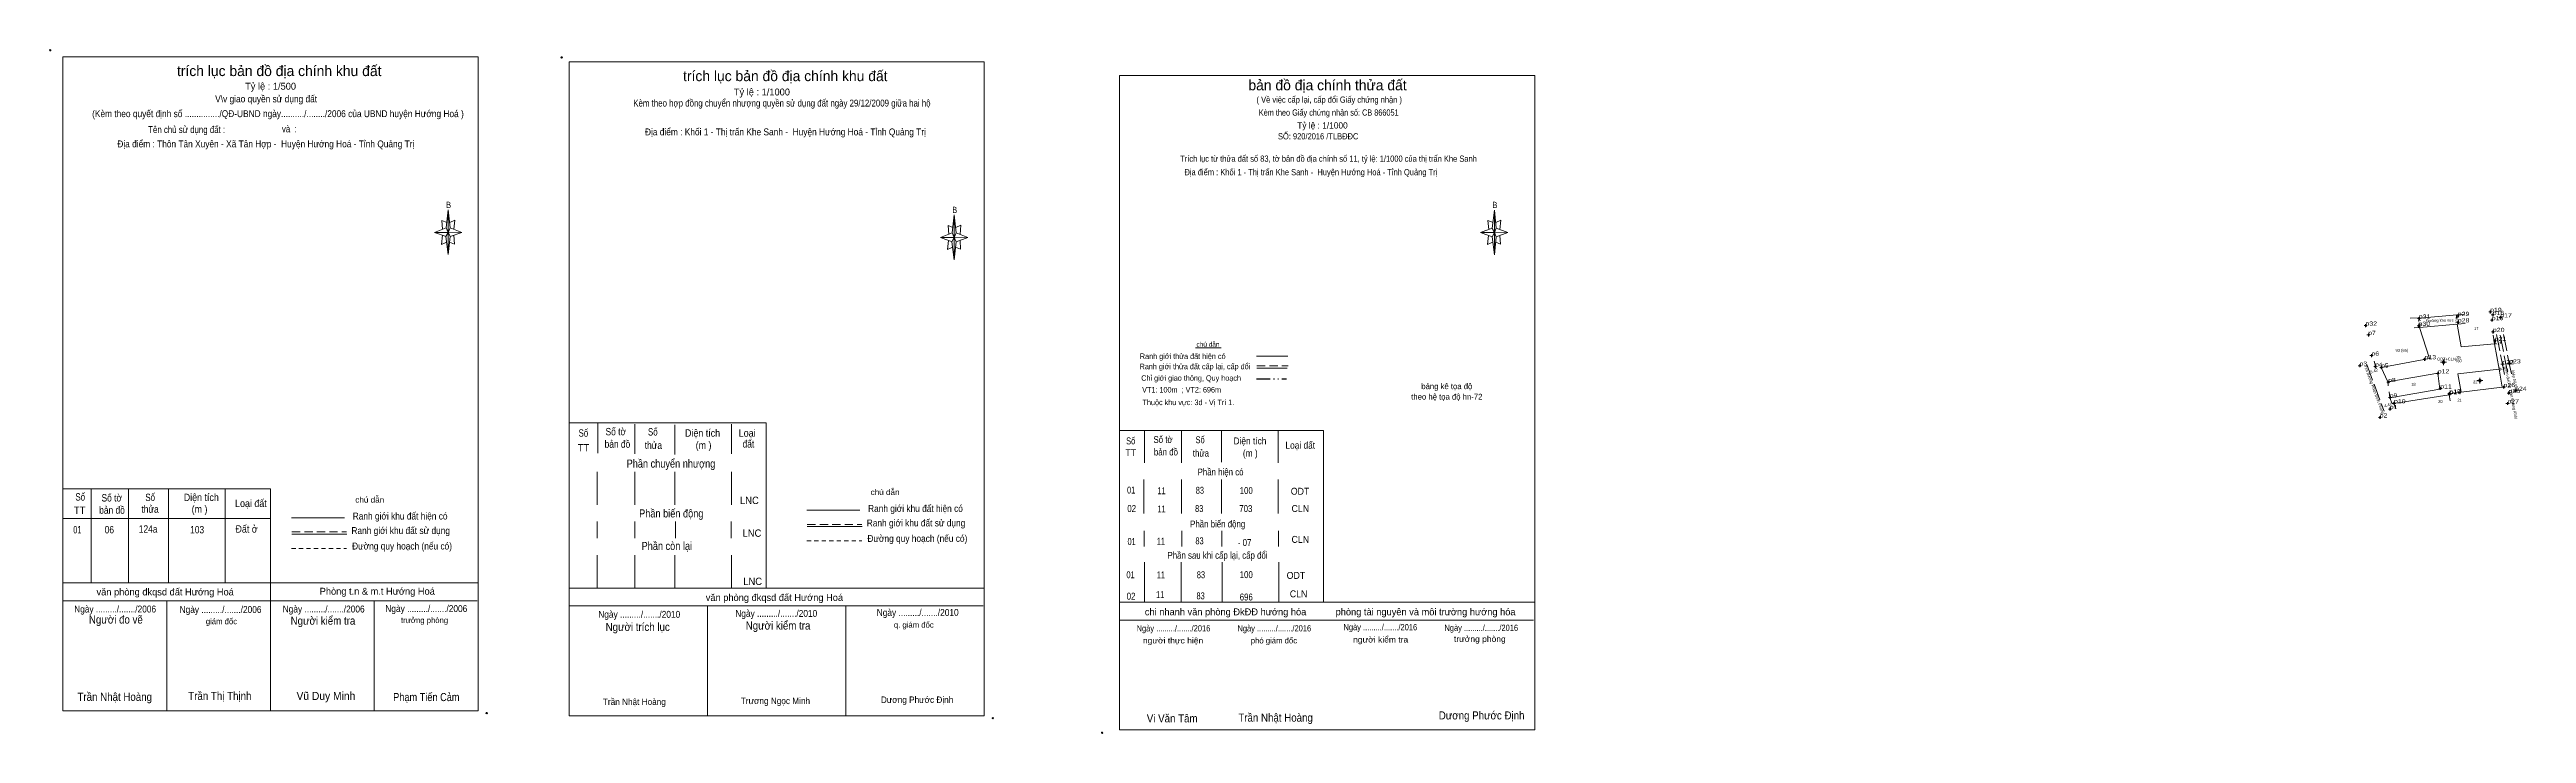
# Model space of a CAD drawing. Header units: metres. Extents: x 550975 to 552049, y 1839861 to 1840157.
import ezdxf
from ezdxf.enums import TextEntityAlignment as Align

# ---------------------------------------------------------------- set-up
doc = ezdxf.new("R2010")
doc.units = ezdxf.units.M
doc.header["$LTSCALE"] = 1.2
doc.header["$PDMODE"] = 32
doc.header["$PDSIZE"] = 0.6
for name, pattern in [('DASH_DOUBLE_DOT', [9.2, 5, -1.2, 0.3, -1.2, 0.3, -1.2]), ('LONG_DASHED', [7.5, 6, -1.5]), ('MEDIUM_DASHED', [4.5, 3, -1.5]), ('SHORT_DASHED', [2.7, 1.5, -1.2])]:
    doc.linetypes.add(name, pattern=pattern)
for name, color, linetype in [('1', 7, 'Continuous'), ('12', 7, 'Continuous'), ('13', 7, 'Continuous')]:
    doc.layers.add(name, color=color, linetype=linetype)
for name, color, linetype, lineweight in [('10', 7, 'Continuous', 13), ('11', 7, 'Continuous', 13), ('15', 7, 'Continuous', 13), ('26', 7, 'Continuous', 13), ('5', 7, 'Continuous', 13), ('7', 7, 'Continuous', 13), ('9', 7, 'Continuous', 13)]:
    doc.layers.add(name, color=color, linetype=linetype, lineweight=lineweight)

msp = doc.modelspace()

# ---------------------------------------------------------------- hatches: boundary and pattern name
at = {"layer": '11'}
for points in [[(552013.342, 1840021.879, 1), (552013.042, 1840021.879, 1)], [(552029.157, 1840013.949, 1), (552028.857, 1840013.949, 1)]]:
    msp.add_hatch(color=256, dxfattribs=at).paths.add_polyline_path(points)

# ---------------------------------------------------------------- linework, layer by layer
at = {"layer": '10'}
for points in [[(551991.63, 1840004.03), (551990.95, 1840003.92), (551989.95, 1840006.48), (552011.62, 1840010.29), (552010.66, 1840017.23), (551988.99, 1840013.41), (551986.2, 1840019.62), (552007.11, 1840023.6), (552002.79, 1840037.01), (552019.13, 1840038.46), (552020.89, 1840028.63), (552035.32, 1840029.91), (552037.26, 1840018.88)], [(552020.78, 1840008.99), (552019.38, 1840016.87), (552037.26, 1840018.88)], [(552037.26, 1840018.88), (552038.66, 1840011.06), (552020.78, 1840008.99)], [(551991.63, 1840004.03), (552015.64, 1840007.85), (552015.71, 1840008.3), (552020.78, 1840008.99)]]:
    msp.add_lwpolyline(points, dxfattribs=at)
at = {"layer": '10', "linetype": 'LONG_DASHED'}
for points in [[(552036.17, 1840033.95), (552038.7, 1840021.04), (552039.65, 1840016.58)], [(552039.24, 1840033.87), (552041.66, 1840021.42), (552042.63, 1840016.92)]]:
    msp.add_lwpolyline(points, dxfattribs=at)
at = {"layer": '10'}
msp.add_point((551991.63, 1840004.03), dxfattribs=at)
at = {"layer": '11'}
for p, q in [((552012.57, 1840021.88), (552011.94, 1840021.88)), ((552013.19, 1840023.13), (552013.19, 1840022.5)), ((552013.19, 1840021.25), (552013.19, 1840020.63)), ((552014.44, 1840021.88), (552013.82, 1840021.88)), ((552028.38, 1840013.95), (552027.76, 1840013.95)), ((552029.01, 1840015.2), (552029.01, 1840014.57)), ((552029.01, 1840013.32), (552029.01, 1840012.7)), ((552030.26, 1840013.95), (552029.63, 1840013.95))]:
    msp.add_line(p, q, dxfattribs=at)
for points in [[(552013.19, 1840022.5), (552012.57, 1840021.88), (552013.19, 1840021.25), (552013.82, 1840021.88)], [(552029.01, 1840014.57), (552028.38, 1840013.95), (552029.01, 1840013.32), (552029.63, 1840013.95)]]:
    msp.add_lwpolyline(points, close=True, dxfattribs=at)
for centre in [(552013.192, 1840021.879), (552029.007, 1840013.949)]:
    msp.add_circle(centre, 0.15, dxfattribs=at)
at = {"layer": '15'}
for p, q in [((552018.77, 1840042.46), (552018.92, 1840040.79)), ((552002.43, 1840041.08), (552002.55, 1840039.75)), ((552002.69, 1840038.11), (552002.79, 1840037.01)), ((552036.21, 1840030.07), (552035.32, 1840029.91)), ((552038.38, 1840030.45), (552037.63, 1840030.32)), ((552038.23, 1840019.05), (552037.26, 1840018.88)), ((552040.56, 1840019.46), (552039.62, 1840019.29)), ((552015.64, 1840007.85), (552015.71, 1840008.3)), ((552015.64, 1840007.85), (552016.03, 1840005.23)), ((552015.71, 1840008.3), (552020.78, 1840008.99))]:
    msp.add_line(p, q, dxfattribs=at)
at = {"layer": '15', "linetype": 'LONG_DASHED'}
for p, q in [((552037.76, 1840033.58), (552041.01, 1840017.2)), ((551979.98, 1840020.88), (551987.45, 1840000.64))]:
    msp.add_line(p, q, dxfattribs=at)
at = {"layer": '26'}
for p, q in [((552004.51, 1840041.15), (552018.98, 1840042.48)), ((552018.98, 1840042.48), (552022.48, 1840042.8)), ((552004.51, 1840041.15), (551998.77, 1840040.96)), ((552002.79, 1840037.01), (552000.44, 1840036.8)), ((552022.59, 1840038.77), (552019.13, 1840038.46)), ((551983.16, 1840022.44), (551984.01, 1840019.21)), ((551988.99, 1840013.41), (551989.23, 1840011.68)), ((551989.59, 1840009.07), (551989.95, 1840006.48)), ((551991.63, 1840004.03), (551992.31, 1840001.99))]:
    msp.add_line(p, q, dxfattribs=at)
at = {"layer": '5'}
for p, q in [((551147.29, 1840080.14), (551148.19, 1840087.94)), ((551366.69, 1840077.94), (551367.59, 1840085.74)), ((551600.75, 1840080.09), (551601.75, 1840087.89)), ((551147.29, 1840076.34), (551142.29, 1840078.14)), ((551149.09, 1840076.34), (551148.19, 1840068.54)), ((551150.89, 1840073.14), (551148.79, 1840073.94)), ((551149.09, 1840080.14), (551154.09, 1840078.14)), ((551150.69, 1840076.94), (551150.89, 1840073.14)), ((551366.69, 1840074.14), (551361.69, 1840075.94)), ((551368.49, 1840074.14), (551367.59, 1840066.34)), ((551368.49, 1840077.94), (551373.49, 1840075.94)), ((551370.09, 1840074.74), (551370.29, 1840070.94)), ((551600.75, 1840076.29), (551595.75, 1840078.09)), ((551602.55, 1840076.29), (551601.75, 1840068.49)), ((551604.35, 1840073.09), (551602.35, 1840073.89)), ((551602.55, 1840080.09), (551607.55, 1840078.09)), ((551604.15, 1840076.89), (551604.35, 1840073.09)), ((551370.29, 1840070.94), (551368.19, 1840071.74)), ((551472.11, 1840028.22), (551483.29, 1840028.22)), ((551498.67, 1840024.5), (551512.13, 1840024.5)), ((551498.71, 1840019.38), (551511.87, 1840019.38)), ((551200.59, 1839995.64), (551285.99, 1839995.64)), ((551213.09, 1839995.34), (551213.09, 1839982.54)), ((551229.09, 1839995.04), (551229.09, 1839982.24)), ((551246.39, 1839994.74), (551246.39, 1839981.94)), ((551270.99, 1839995.04), (551270.99, 1839982.24)), ((551285.99, 1839995.64), (551285.99, 1839924.04)), ((551439.21, 1839992.31), (551527.61, 1839992.31)), ((551450.11, 1839992.31), (551450.11, 1839978.31)), ((551466.11, 1839992.31), (551466.11, 1839978.31)), ((551483.39, 1839992.31), (551483.39, 1839978.61)), ((551507.99, 1839992.31), (551507.99, 1839978.31)), ((551527.61, 1839992.31), (551527.61, 1839917.97)), ((550981.19, 1839967.04), (551071.19, 1839967.04)), ((550993.39, 1839967.04), (550993.39, 1839926.24)), ((551009.69, 1839967.04), (551009.69, 1839926.24)), ((551026.99, 1839967.04), (551026.99, 1839926.24)), ((551051.59, 1839967.04), (551051.59, 1839926.24)), ((551071.19, 1839967.04), (551071.19, 1839870.84)), ((551212.79, 1839974.44), (551212.79, 1839960.04)), ((551229.09, 1839974.44), (551229.09, 1839960.04)), ((551246.39, 1839974.44), (551246.39, 1839960.04)), ((551270.99, 1839974.44), (551270.99, 1839960.04)), ((551449.79, 1839971.11), (551449.79, 1839956.31)), ((551466.11, 1839971.11), (551466.11, 1839956.31)), ((551483.39, 1839971.11), (551483.39, 1839956.31)), ((551507.99, 1839971.11), (551507.99, 1839956.31)), ((551303.69, 1839957.74), (551326.69, 1839957.74)), ((550981.19, 1839954.24), (551071.19, 1839954.24)), ((551080.29, 1839954.44), (551103.29, 1839954.44)), ((551080.49, 1839947.34), (551104.29, 1839947.34)), ((551212.79, 1839952.84), (551212.79, 1839945.64)), ((551229.19, 1839952.84), (551229.19, 1839945.64)), ((551246.69, 1839952.84), (551246.69, 1839945.64)), ((551270.89, 1839952.84), (551270.89, 1839945.64)), ((551303.89, 1839950.64), (551327.69, 1839950.64)), ((551449.99, 1839948.81), (551449.99, 1839942.11)), ((551466.31, 1839948.81), (551466.31, 1839942.11)), ((551483.59, 1839948.81), (551483.59, 1839942.11)), ((551508.19, 1839948.81), (551508.19, 1839942.11)), ((551212.79, 1839938.34), (551212.79, 1839924.04)), ((551229.09, 1839938.34), (551229.09, 1839924.04)), ((551246.39, 1839938.34), (551246.39, 1839924.04)), ((551270.99, 1839938.34), (551270.99, 1839924.04)), ((551450.05, 1839935.23), (551450.05, 1839918.21)), ((551466.01, 1839935.23), (551466.01, 1839918.21)), ((551483.69, 1839935.23), (551483.69, 1839917.97)), ((551508.25, 1839935.23), (551508.25, 1839918.21)), ((550981.19, 1839926.24), (551161.19, 1839926.24)), ((551200.59, 1839924.04), (551380.59, 1839924.04)), ((550981.19, 1839918.54), (551160.79, 1839918.54)), ((551026.19, 1839918.54), (551026.19, 1839870.84)), ((551116.19, 1839918.54), (551116.19, 1839870.84)), ((551200.59, 1839916.34), (551380.19, 1839916.34)), ((551260.59, 1839916.34), (551260.59, 1839868.64)), ((551320.59, 1839916.34), (551320.59, 1839868.64)), ((551439.21, 1839917.97), (551619.21, 1839917.97)), ((551439.03, 1839910.07), (551618.63, 1839910.07))]:
    msp.add_line(p, q, dxfattribs=at)
at = {"layer": '5', "linetype": 'MEDIUM_DASHED'}
for p, q in [((551498.83, 1840020.3), (551512.41, 1840020.3)), ((551080.49, 1839948.34), (551104.09, 1839948.34)), ((551303.89, 1839951.64), (551327.49, 1839951.64))]:
    msp.add_line(p, q, dxfattribs=at)
at = {"layer": '5', "linetype": 'DASH_DOUBLE_DOT', "lineweight": 25}
msp.add_line((551498.59, 1840014.66), (551511.67, 1840014.66), dxfattribs=at)
at = {"layer": '5', "linetype": 'SHORT_DASHED'}
for p, q in [((551080.29, 1839941.14), (551104.09, 1839941.14)), ((551303.69, 1839944.44), (551327.49, 1839944.44))]:
    msp.add_line(p, q, dxfattribs=at)
at = {"layer": '5'}
for points in [[(550981.19, 1840154.34), (551161.19, 1840154.34), (551161.19, 1839870.84), (550981.19, 1839870.84)], [(551200.59, 1840152.14), (551380.59, 1840152.14), (551380.59, 1839868.64), (551200.59, 1839868.64)], [(551439.21, 1840146.17), (551619.21, 1840146.17), (551619.21, 1839862.57), (551439.21, 1839862.57)], [(551148.19, 1840087.94), (551149.09, 1840080.14), (551148.19, 1840078.14)], [(551367.59, 1840085.74), (551368.49, 1840077.94), (551367.59, 1840075.94)], [(551601.75, 1840087.89), (551602.55, 1840080.09), (551601.75, 1840078.09)], [(551148.19, 1840078.14), (551142.29, 1840078.14), (551147.29, 1840080.14), (551149.09, 1840076.34), (551154.09, 1840078.14), (551148.19, 1840078.34)], [(551148.19, 1840078.14), (551148.19, 1840068.54), (551147.19, 1840076.34)], [(551367.59, 1840075.94), (551361.69, 1840075.94), (551366.69, 1840077.94), (551368.49, 1840074.14), (551373.49, 1840075.94), (551367.59, 1840076.14)], [(551367.59, 1840075.94), (551367.59, 1840066.34), (551366.59, 1840074.14)], [(551601.75, 1840078.09), (551595.75, 1840078.09), (551600.75, 1840080.09), (551602.55, 1840076.29), (551607.55, 1840078.09), (551601.75, 1840078.29)], [(551601.75, 1840078.09), (551601.75, 1840068.49), (551600.75, 1840076.29)]]:
    msp.add_lwpolyline(points, close=True, dxfattribs=at)
for points in [[(551148.19, 1840078.14), (551147.29, 1840080.14), (551142.29, 1840078.14)], [(551145.69, 1840076.94), (551145.29, 1840072.94), (551147.49, 1840073.94)], [(551147.59, 1840082.54), (551145.49, 1840083.34), (551145.79, 1840079.54)], [(551148.19, 1840078.14), (551149.09, 1840076.34), (551154.09, 1840078.14)], [(551148.89, 1840082.54), (551151.09, 1840083.54), (551150.69, 1840079.54)], [(551367.59, 1840075.94), (551366.69, 1840077.94), (551361.69, 1840075.94)], [(551365.09, 1840074.74), (551364.69, 1840070.74), (551366.89, 1840071.74)], [(551366.99, 1840080.34), (551364.89, 1840081.14), (551365.19, 1840077.34)], [(551367.59, 1840075.94), (551368.49, 1840074.14), (551373.49, 1840075.94)], [(551368.29, 1840080.34), (551370.49, 1840081.34), (551370.09, 1840077.34)], [(551601.75, 1840078.09), (551600.75, 1840080.09), (551595.75, 1840078.09)], [(551599.15, 1840076.89), (551598.75, 1840072.89), (551600.95, 1840073.89)], [(551601.15, 1840082.49), (551598.95, 1840083.29), (551599.35, 1840079.49)], [(551601.75, 1840078.09), (551602.55, 1840076.29), (551607.55, 1840078.09)], [(551602.35, 1840082.49), (551604.55, 1840083.49), (551604.15, 1840079.49)]]:
    msp.add_lwpolyline(points, dxfattribs=at)
for p in [(550975.69, 1840157.14), (551197.39, 1840154.04), (551164.89, 1839869.84), (551384.29, 1839867.64), (551431.67, 1839861.31)]:
    msp.add_point(p, dxfattribs=at)
at = {"layer": '7'}
for p, q in [((552002.5, 1840040.18), (552002.5, 1840041.43)), ((552020.03, 1840041.97), (552018.78, 1840041.97)), ((552019.41, 1840041.34), (552019.41, 1840042.59)), ((552034.03, 1840043.71), (552032.78, 1840043.71)), ((552033.4, 1840043.09), (552033.4, 1840044.33)), ((552035.14, 1840042.39), (552033.89, 1840042.39)), ((552034.51, 1840041.77), (552034.51, 1840043.02)), ((552038.42, 1840041.31), (552037.17, 1840041.31)), ((552037.8, 1840040.69), (552037.8, 1840041.94)), ((551979.99, 1840037.77), (551978.74, 1840037.77)), ((551979.37, 1840037.14), (551979.37, 1840038.39)), ((551981.24, 1840033.73), (551979.99, 1840033.73)), ((551980.61, 1840033.11), (551980.61, 1840034.35)), ((552003, 1840037.68), (552001.75, 1840037.68)), ((552003.13, 1840040.81), (552001.88, 1840040.81)), ((552002.37, 1840037.06), (552002.37, 1840038.31)), ((552020.02, 1840039.15), (552018.77, 1840039.15)), ((552019.4, 1840038.53), (552019.4, 1840039.78)), ((552034.75, 1840040.14), (552033.5, 1840040.14)), ((552035.23, 1840035.03), (552033.98, 1840035.03)), ((552034.12, 1840039.52), (552034.12, 1840040.77)), ((552034.61, 1840034.41), (552034.61, 1840035.66)), ((552036.09, 1840031.14), (552034.84, 1840031.14)), ((552035.46, 1840030.51), (552035.46, 1840031.76)), ((551977.48, 1840020.4), (551976.23, 1840020.4)), ((551976.85, 1840019.77), (551976.85, 1840021.02)), ((551982.56, 1840024.76), (551981.32, 1840024.76)), ((551981.94, 1840024.14), (551981.94, 1840025.39)), ((551984.18, 1840019.99), (551982.93, 1840019.99)), ((551983.56, 1840019.36), (551983.56, 1840020.61)), ((551986.16, 1840018.99), (551986.16, 1840020.23)), ((552005.57, 1840023.19), (552004.32, 1840023.19)), ((552004.95, 1840022.56), (552004.95, 1840023.81)), ((552039.32, 1840021.04), (552038.07, 1840021.04)), ((552038.7, 1840020.42), (552038.7, 1840021.67)), ((552042.29, 1840021.42), (552041.04, 1840021.42)), ((552041.66, 1840020.8), (552041.66, 1840022.05)), ((551986.78, 1840019.61), (551985.54, 1840019.61)), ((551989.87, 1840013.3), (551988.62, 1840013.3)), ((551989.24, 1840012.67), (551989.24, 1840013.92)), ((552011.31, 1840017.08), (552010.06, 1840017.08)), ((552010.69, 1840016.45), (552010.69, 1840017.7)), ((552012.4, 1840010.5), (552011.15, 1840010.5)), ((552011.78, 1840009.88), (552011.78, 1840011.13)), ((552039.85, 1840011.12), (552038.6, 1840011.12)), ((552039.23, 1840010.5), (552039.23, 1840011.75)), ((552041.36, 1840007.92), (552041.36, 1840009.17)), ((552044.85, 1840009.5), (552043.6, 1840009.5)), ((552044.22, 1840008.88), (552044.22, 1840010.13)), ((551985.58, 1839997.33), (551985.58, 1839998.58)), ((551990.54, 1840006.61), (551989.29, 1840006.61)), ((551990.61, 1840001.62), (551989.36, 1840001.62)), ((551989.92, 1840005.99), (551989.92, 1840007.24)), ((551989.98, 1840001), (551989.98, 1840002.25)), ((551992.35, 1840004.09), (551991.11, 1840004.09)), ((551991.73, 1840003.47), (551991.73, 1840004.71)), ((552016.34, 1840008.29), (552015.09, 1840008.29)), ((552016.49, 1840008.05), (552015.24, 1840008.05)), ((552015.71, 1840007.67), (552015.71, 1840008.92)), ((552015.86, 1840007.43), (552015.86, 1840008.68)), ((552041.51, 1840004.01), (552040.27, 1840004.01)), ((552041.99, 1840008.54), (552040.74, 1840008.54)), ((552040.89, 1840003.39), (552040.89, 1840004.64)), ((551986.21, 1839997.95), (551984.96, 1839997.95))]:
    msp.add_line(p, q, dxfattribs=at)
at = {"layer": '9'}
for p, q in [((552019.13, 1840038.46), (552002.79, 1840037.01)), ((552002.79, 1840037.01), (552007.11, 1840023.6)), ((552019.13, 1840038.46), (552020.89, 1840028.63)), ((552034.65, 1840033.69), (552035.32, 1840029.91)), ((552035.32, 1840029.91), (552020.89, 1840028.63)), ((552020.78, 1840008.99), (552019.38, 1840016.87))]:
    msp.add_line(p, q, dxfattribs=at)
msp.add_lwpolyline([(552035.32, 1840029.91), (552037.26, 1840018.88), (552019.38, 1840016.87)], dxfattribs=at)

# ---------------------------------------------------------------- texts
at = {"layer": '1'}
for s, width, p in [('ODT+CLN', 0.95, (552014.49, 1840022.63)), ('760', 0.85, (552019.68, 1840021.92)), ('35', 0.8, (552019.7, 1840023.4))]:
    msp.add_text(s, height=1.25, dxfattribs=dict(at, width=width)).set_placement(p, align=Align.CENTER)
at = {"layer": '12'}
for s, width, p in [('p31', 1.25, (552002.5, 1840040.8)), ('p29', 1.25, (552019.4, 1840041.97)), ('p19', 1.25, (552033.4, 1840043.71)), ('p18', 1.25, (552034.12, 1840040.14)), ('p16', 1.25, (552034.51, 1840042.39)), ('p17', 1.25, (552037.8, 1840041.31)), ('p32', 1.25, (551979.37, 1840037.77)), ('p7', 1.2, (551980.61, 1840033.73)), ('p30', 1.25, (552002.37, 1840037.68)), ('p28', 1.25, (552019.4, 1840039.16)), ('p20', 1.25, (552034.61, 1840035.03)), ('p21', 1.25, (552035.46, 1840031.14)), ('p3', 1.2, (551976.86, 1840020.4)), ('p6', 1.25, (551981.94, 1840024.76)), ('p4', 1.2, (551983.56, 1840019.98)), ('p5', 1.2, (551986.16, 1840019.61)), ('p13', 1.25, (552004.95, 1840023.19)), ('p22', 1.25, (552038.7, 1840021.04)), ('p23', 1.25, (552041.66, 1840021.42)), ('p8', 1.2, (551989.24, 1840013.3)), ('p12', 1.25, (552010.69, 1840017.08)), ('p11', 1.25, (552011.78, 1840010.5)), ('p15', 1.25, (552015.71, 1840008.3)), ('p14', 1.25, (552015.86, 1840008.06)), ('p26', 1.25, (552039.23, 1840011.12)), ('p25', 1.25, (552041.36, 1840008.54)), ('p24', 1.25, (552044.22, 1840009.5)), ('p2', 1.2, (551985.58, 1839997.95)), ('p9', 1.2, (551989.92, 1840006.62)), ('p1', 1.2, (551989.98, 1840001.62)), ('p10', 1.25, (551991.73, 1840004.09)), ('p27', 1.25, (552040.89, 1840004.01))]:
    msp.add_text(s, height=1.8, dxfattribs=dict(at, width=width)).set_placement(p)
at = {"layer": '13'}
for s, width, p in [('17', 0.8, (552027.41, 1840035.94)), ('93 (65)', 0.9, (551995.105, 1840026.45)), ('18', 0.8, (552000.16, 1840011.73)), ('22', 0.85, (552026.96, 1840012.71)), ('20', 0.85, (552011.865, 1840004.28)), ('21', 0.75, (552020.105, 1840004.86))]:
    msp.add_text(s, height=1.25, dxfattribs=dict(at, width=width)).set_placement(p, align=Align.CENTER)
at = {"layer": '15'}
for s, rotation, width, p in [('4.02', 275.055, 0.9, (552018.398, 1840040.28)), ('4.09', 275.055, 0.9, (552002.218, 1840038.905)), ('3.11', 10.008, 0.9, (552036.931, 1840029.611)), ('3.35', 10.008, 0.9, (552039.041, 1840018.58)), ('Tim đường Phan Đình Phùng', 290.258, 0.9, (551982.551, 1840009.776)), ('Tim đường Trần Quang Khải', 281.222, 0.9, (552041.96, 1840008.077)), ('Mép bê tông', 281.222, 0.9, (552043.501, 1840013.572)), ('4.41', 19.452, 0.95, (551989.337, 1840002.818))]:
    msp.add_text(s, height=1.25, rotation=rotation, dxfattribs=dict(at, width=width)).set_placement(p, align=Align.CENTER)
msp.add_text('5.42', height=1.25, rotation=19.452, dxfattribs=at).set_placement((551983.302, 1840017.551), align=Align.CENTER)
at = {"layer": '5'}
for s, height, p in [('trích lục bản đồ địa chính khu đất', 4.5, (551074.955, 1840145.94)), ('trích lục bản đồ địa chính khu đất', 4.5, (551294.355, 1840143.74)), ('Tỷ lệ : 1/500', 3, (551071.21, 1840140.04)), ('Tỷ lệ : 1/1000', 3, (551284.205, 1840137.54)), ('bản đồ địa chính thửa đất', 4.5, (551529.415, 1840139.77)), ('Tỷ lệ : 1/1000', 2.7, (551527.215, 1840123.21)), ('bảng kê tọa độ', 2.5, (551581.115, 1840010.24)), ('theo hệ tọa độ hn-72', 2.5, (551581.12, 1840005.72)), ('văn phòng đkqsd đất Hướng Hoá ', 3, (551026.085, 1839920.84)), ('Phòng t.n & m.t Hướng Hoá ', 3, (551118.02, 1839921.14)), ('văn phòng đkqsd đất Hướng Hoá ', 3, (551290.185, 1839918.44)), ('chi nhanh văn phòng ĐkĐĐ hướng hóa', 3, (551485.205, 1839912.23)), ('phòng tài nguyên và môi trường hướng hóa', 3, (551571.91, 1839912.23)), ('  giám đốc', 2.5, (551048.985, 1839908.34)), ('  trưởng phòng ', 2.5, (551137.51, 1839908.84)), ('q. giám đốc', 2.5, (551350.05, 1839906.84)), ('phó giám đốc', 2.5, (551506.17, 1839900.03))]:
    msp.add_text(s, height=height, dxfattribs=at).set_placement(p, align=Align.CENTER)
for s, height, width, p in [('(Kèm theo quyết định số .............../QĐ-UBND ngày........../......../2006 của UBND huyện Hướng Hoá )', 3, 0.9, (551074.415, 1840128.14)), ('V\\v giao quyền sử dụng đất ', 3, 0.9, (551069.795, 1840134.54)), ('Kèm theo hợp đồng chuyển nhượng quyền sử dụng đất ngày 29/12/2009 giữa hai hộ ', 3, 0.85, (551293.35, 1840132.74)), ('( Về việc cấp lại, cấp đổi Giấy chứng nhận )', 2.7, 0.9, (551530.155, 1840134.37)), ('Kèm theo Giấy chứng nhận số: CB 866051', 2.7, 0.85, (551529.925, 1840128.79)), ('Địa điểm : Thôn Tân Xuyên - Xã Tân Hợp -  Huyện Hướng Hoá - Tỉnh Quảng Trị ', 3, 0.9, (551069.655, 1840115.04)), ('Tên chủ sử dụng đất :', 3, 0.85, (551034.835, 1840121.24)), ('và  : ', 3, 0.85, (551079.83, 1840121.54)), ('Địa điểm : Khối 1 - Thị trấn Khe Sanh -  Huyện Hướng Hoá - Tỉnh Quảng Trị ', 3, 0.9, (551294.905, 1840120.24)), ('SỐ: 920/2016 /TLBĐĐC', 2.7, 0.9, (551525.35, 1840118.49)), ('Trích lục từ thửa đất số 83, tờ bản đồ địa chính số 11, tỷ lệ: 1/1000 của thị trấn Khe Sanh', 2.7, 0.9, (551529.835, 1840108.8)), ('Địa điểm : Khối 1 - Thị trấn Khe Sanh -  Huyện Hướng Hoá - Tỉnh Quảng Trị ', 2.7, 0.9, (551522.65, 1840102.95)), ('B', 2.756, 0.8, (551148.395, 1840088.74)), ('B', 2.756, 0.8, (551367.795, 1840086.54)), ('B', 2.755, 0.8, (551601.955, 1840088.69)), ('chú dẫn', 2, 1.05, (551477.6, 1840028.66)), ('Ranh giới thửa đất hiện có ', 2.4, 0.9, (551467.06, 1840023.3)), ('Ranh giới thửa đất cấp lại, cấp đổi', 2.4, 0.9, (551471.935, 1840018.88)), ('VT1: 100m  ; VT2: 696m ', 2.4, 0.9, (551466.575, 1840008.79)), ('Chỉ giới giao thông, Quy hoạch', 2.4, 0.9, (551470.275, 1840013.86)), ('Thuộc khu vực: 3d - Vị Trí 1.', 2.4, 0.9, (551469.1, 1840003.32)), ('Số', 3.2, 0.8, (551206.815, 1839989.64)), ('bản đồ', 3.2, 0.85, (551221.575, 1839984.84)), ('Số tờ', 3.2, 0.85, (551220.855, 1839990.24)), ('thửa', 3.2, 0.85, (551237.175, 1839984.34)), ('Số', 3.2, 0.8, (551236.915, 1839990.14)), ('Diện tích', 3.2, 0.9, (551258.48, 1839989.64)), ('(m )', 3.2, 0.9, (551258.92, 1839984.34)), ('Loại ', 3.2, 0.9, (551278.35, 1839989.64)), ('đất', 3.2, 0.85, (551278.35, 1839984.94)), ('Số', 3, 0.8, (551444.09, 1839986.31)), ('Số tờ', 3, 0.85, (551458.095, 1839986.91)), ('Số', 3, 0.8, (551474.17, 1839986.81)), ('Diện tích', 3, 0.9, (551495.78, 1839986.31)), ('Loại đất', 3, 0.9, (551517.595, 1839984.41)), ('TT', 3.2, 0.95, (551206.855, 1839983.24)), ('Phần chuyển nhượng', 3.5, 0.85, (551244.78, 1839976.24)), ('TT', 3, 0.95, (551444.085, 1839981.21)), ('bản đồ', 3, 0.85, (551459.345, 1839981.51)), ('thửa', 3, 0.85, (551474.515, 1839981.01)), ('(m )', 3, 0.9, (551495.925, 1839981.01)), ('chú dẫn', 2.5, 1.05, (551337.605, 1839964.34)), ('01', 3, 0.8, (551444.28, 1839965.01)), ('11', 3, 0.8, (551457.47, 1839964.71)), ('83', 3, 0.8, (551474.075, 1839964.91)), ('Phần hiện có', 3, 0.85, (551483.035, 1839972.85)), ('100', 3, 0.85, (551494.18, 1839964.81)), ('ODT', 3, 0.95, (551517.5, 1839964.49)), ('TT', 3.2, 0.95, (550988.455, 1839956.14)), ('Số', 3.2, 0.8, (550988.715, 1839961.94)), ('bản đồ', 3.2, 0.85, (551002.475, 1839956.24)), ('Số tờ', 3.2, 0.85, (551002.355, 1839961.54)), ('thửa', 3.2, 0.85, (551018.975, 1839956.64)), ('Số', 3.2, 0.8, (551019.015, 1839961.74)), ('Diện tích', 3.2, 0.9, (551041.18, 1839961.74)), ('(m )', 3.2, 0.9, (551040.42, 1839956.64)), ('Loại đất', 3.2, 0.9, (551062.685, 1839959.14)), ('Ranh giới khu đất hiện có ', 3, 0.9, (551127.88, 1839953.74)), ('chú dẫn', 2.5, 1.05, (551114.205, 1839961.04)), ('Phần biến động', 3.5, 0.85, (551244.915, 1839954.64)), ('LNC', 3.2, 0.95, (551278.8, 1839960.44)), ('Ranh giới khu đất hiện có ', 3, 0.9, (551351.28, 1839957.04)), ('02', 3, 0.85, (551444.505, 1839957.01)), ('11', 3, 0.8, (551457.47, 1839956.81)), ('83', 3, 0.8, (551473.775, 1839957)), ('703', 3, 0.85, (551493.985, 1839956.97)), ('CLN', 3, 0.95, (551517.62, 1839957.01)), ('01', 3.2, 0.75, (550987.445, 1839947.74)), ('06', 3.2, 0.85, (551001.315, 1839947.74)), ('124a', 3.2, 0.85, (551018.14, 1839948.04)), ('103', 3.2, 0.85, (551039.38, 1839947.74)), ('Đất ở ', 3.2, 0.9, (551061.335, 1839948.04)), ('Ranh giới khu đất sử dụng', 3, 0.9, (551127.63, 1839947.44)), ('LNC', 3.2, 0.95, (551279.9, 1839946.24)), ('Ranh giới khu đất sử dụng', 3, 0.9, (551351.03, 1839950.74)), ('Đường quy hoạch (nếu có)', 3, 0.9, (551351.61, 1839944.04)), ('01', 3, 0.8, (551444.48, 1839942.71)), ('11', 3, 0.8, (551457.17, 1839942.82)), ('Phần biến động', 3, 0.85, (551481.78, 1839950.31)), ('83', 3, 0.8, (551473.925, 1839943.02)), ('- 07', 3, 0.85, (551493.48, 1839942.25)), ('CLN', 3, 0.95, (551517.62, 1839943.63)), ('Đường quy hoạch (nếu có)', 3, 0.9, (551128.21, 1839940.74)), ('Phần còn lại ', 3.5, 0.85, (551243.54, 1839940.54)), ('Phần sau khi cấp lại, cấp đổi', 3, 0.85, (551481.715, 1839936.73)), ('LNC', 3.2, 0.95, (551280.2, 1839925.34)), ('01', 3, 0.8, (551444.02, 1839928.29)), ('11', 3, 0.8, (551457.17, 1839928.23)), ('83', 3, 0.8, (551474.535, 1839928.28)), ('100', 3, 0.85, (551494.18, 1839928.34)), ('ODT', 3, 0.95, (551515.72, 1839928.02)), ('Ngày ........./......./2006', 3, 0.9, (551003.825, 1839913.44)), ('Ngày ........./......./2006', 3, 0.9, (551049.525, 1839913.24)), ('Ngày ........./......./2006', 3, 0.9, (551094.225, 1839913.44)), ('Ngày ........./......./2006', 3, 0.9, (551138.725, 1839913.64)), ('Ngày ........./......./2010', 3, 0.9, (551231.035, 1839911.14)), ('Ngày ........./......./2010', 3, 0.9, (551290.435, 1839911.54)), ('Ngày ........./......./2010', 3, 0.9, (551351.735, 1839911.94)), ('02', 3, 0.85, (551444.245, 1839919.01)), ('11', 3, 0.8, (551456.86, 1839919.72)), ('83', 3, 0.8, (551474.385, 1839919.16)), ('696', 3, 0.85, (551494.18, 1839918.65)), ('CLN', 3, 0.95, (551516.86, 1839920.03)), ('Người đo vẽ', 3.5, 0.9, (551004.145, 1839908.64)), ('Người kiểm tra', 3.5, 0.9, (551093.915, 1839908.14)), ('Người trích lục', 3.5, 0.9, (551230.365, 1839905.44)), ('Người kiểm tra', 3.5, 0.9, (551291.215, 1839906.04)), ('Ngày ........./......./2016', 2.7, 0.9, (551462.615, 1839905.23)), ('người thực hiện', 2.5, 1.1, (551462.45, 1839900.03)), ('Ngày ........./......./2016', 2.7, 0.9, (551506.335, 1839905.23)), ('Ngày ........./......./2016', 2.7, 0.9, (551552.295, 1839905.73)), ('người kiểm tra', 2.5, 1.1, (551552.435, 1839900.43)), ('Ngày ........./......./2016', 2.7, 0.9, (551596.055, 1839905.47)), ('trưởng phòng', 2.5, 1.1, (551595.43, 1839900.69)), ('Trần Nhật Hoàng', 3.5, 0.9, (551003.655, 1839875.14)), ('Trần Thị Thịnh', 3.5, 0.9, (551049.22, 1839875.54)), ('Vũ Duy Minh', 3.5, 0.95, (551095.2, 1839875.54)), ('Phạm Tiến Cảm', 3.5, 0.85, (551138.74, 1839875.04)), ('Trần Nhật Hoàng', 2.8, 0.95, (551228.925, 1839873.34)), ('Trương Ngọc Minh', 2.8, 0.95, (551290.08, 1839873.74)), ('Dương Phước Định', 2.8, 0.95, (551351.485, 1839874.24)), ('Vi Văn Tâm', 3.5, 0.9, (551462.065, 1839865.81)), ('Trần Nhật Hoàng', 3.5, 0.9, (551506.89, 1839866.13)), ('Dương Phước Định', 3.5, 0.9, (551596.205, 1839867.09))]:
    msp.add_text(s, height=height, dxfattribs=dict(at, width=width)).set_placement(p, align=Align.CENTER)
at = {"layer": '9', "width": 0.9}
msp.add_text('Đường khu vực', height=1.25, rotation=1.869, dxfattribs=at).set_placement((552011.62, 1840039.433), align=Align.CENTER)

doc.saveas('drawing.dxf')
